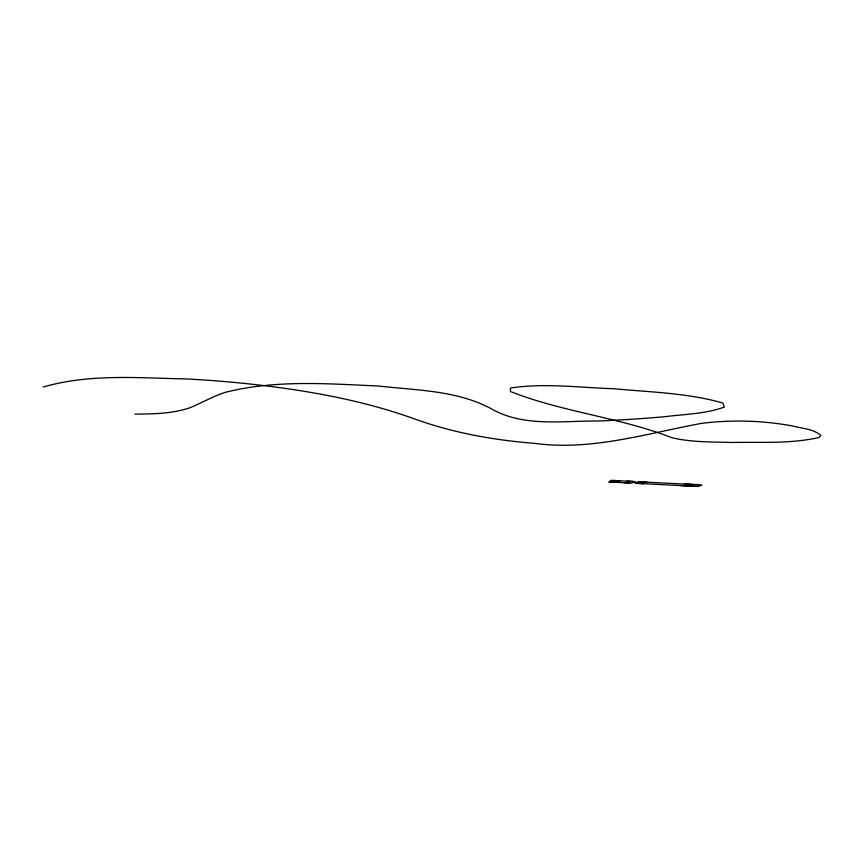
<?xml version="1.0" encoding="UTF-8"?>
<svg xmlns="http://www.w3.org/2000/svg" width="864" height="864" viewBox="0 0 864 864"><rect width="100%" height="100%" fill="white"/><g stroke="black" fill="none" stroke-linecap="round" stroke-linejoin="round"><path stroke-width="1.3" d="M609.628 481.864L612.176 480.514M611.042 482.036L617.036 482.339M613.958 480.503L620.006 480.805M613.688 482.069L616.27 480.719M623.797 482.684L629.78 482.987M626.832 481.151L632.869 481.464M637.47 483.376L643.442 483.689M640.613 481.853L646.639 482.166M680.713 485.579L686.653 485.881M684.256 484.078L690.746 484.175L690.239 484.38M687.949 485.946L687.452 486.151L693.878 486.248M691.546 484.456L698.047 484.542L697.529 484.758M43.2 387.029C89.424 373.55 138.607 377.989 186.127 378.929A193.061 31.471 3.8 0 1 266.771 385.96C316.721 392.202 366.509 401.641 413.986 418.727C452.596 432.745 493.279 440.111 534.146 443.318C591.03 451.127 646.304 433.523 701.579 423.36C731.981 419.58 762.912 420.476 793.033 426.06C802.256 428.674 813.424 428.738 820.8 435.456L819.212 437.443C790.582 444.042 760.698 441.882 731.506 442.487C711.677 441.839 691.524 442.368 672.084 437.778C619.672 417.377 562.615 412.139 510.43 391.511L510.451 388.044C544.59 382.817 579.377 387.634 613.688 388.714C650.138 392.17 687.377 392.904 722.79 402.991L724.324 407.084C705.348 413.975 684.731 414.169 664.88 416.696A427.183 97.848 1.9 0 1 598.968 421.006C563.112 420.66 523.379 427.464 490.86 408.553C456.71 390.269 416.362 390.366 378.756 386.046C327.542 383.735 274.979 379.566 224.78 392.494C212.998 396.403 202.208 402.57 190.825 407.419C172.919 413.845 153.695 413.899 134.914 414.148M633.409 482.188L637.405 482.393M632.869 482.458L636.865 482.663M611.593 480.373L608.699 481.918L631.595 483.084L634.694 481.55L611.593 480.373M638.701 481.756L635.569 483.289L698.296 486.475L701.989 484.985L638.701 481.756"/></g></svg>
